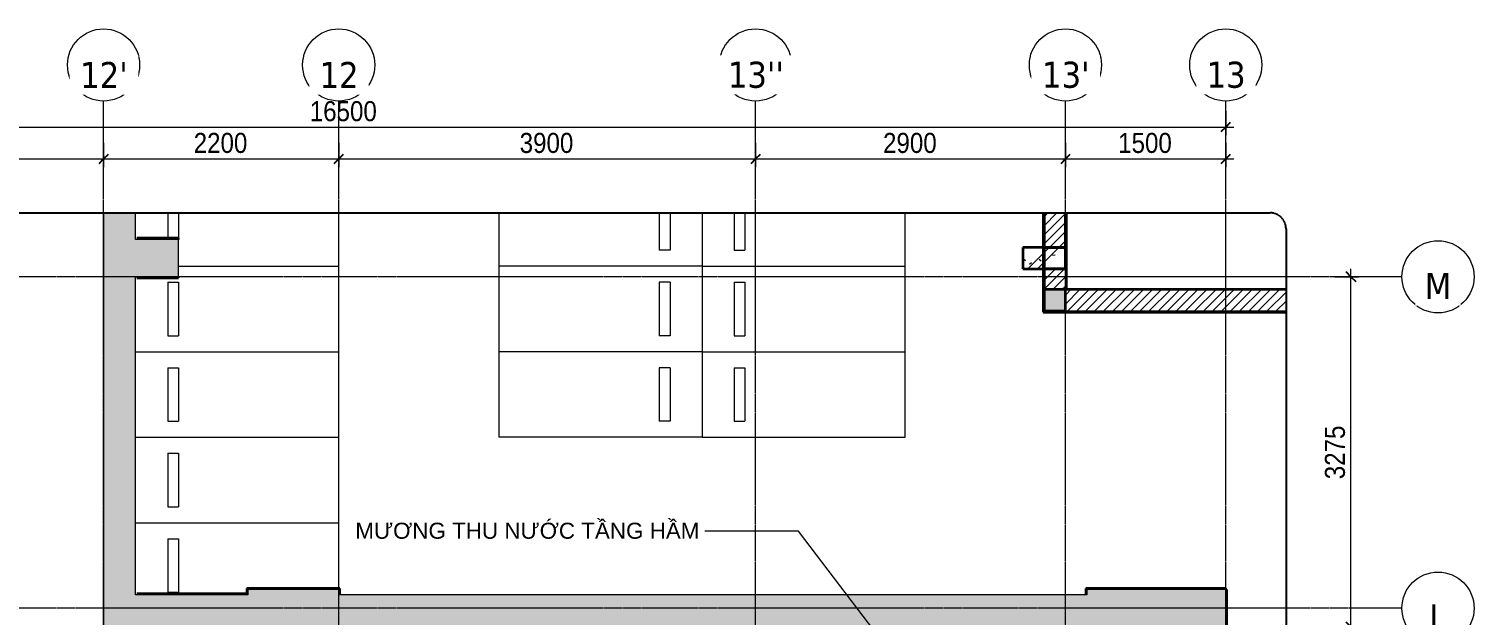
# Model space of a CAD drawing. Header units: millimetres. Extents: x 94264 to 187823, y -5375 to 75426.
# Drawn here: x 105254 to 118776, y 69872 to 75356 of the extents above; entities that cross this region are included whole.
import ezdxf

# ---------------------------------------------------------------- set-up
doc = ezdxf.new("R2010")
doc.units = ezdxf.units.MM
for name, pattern in [('Dash - Tight', [4.5, 3, -1.5]), ('Grid Line', [22.225, 12.7, -3.175, 3.175, -3.175]), ('Hidden', [7.14375, 4.7625, -2.38125]), ('Overhead', [3.96875, 2.38125, -1.5875])]:
    doc.linetypes.add(name, pattern=pattern)
for name, color, linetype, lineweight in [('0-1', 7, 'Continuous', 5), ('A-ANNO-DIMS', 211, 'Continuous', 9), ('A-ANNO-DIMS-75', 211, 'Continuous', 9), ('A-DETL-GENF-1', 9, 'Continuous', 18), ('A-DETL-GENF-2', 92, 'Dash - Tight', 18), ('A-DETL-GENF-3', 92, 'Hidden', 25), ('A-DETL-MEDM', 33, 'Continuous', 35), ('A-DETL-THIN', 151, 'Continuous', 18), ('A-FLOR-1', 7, 'Continuous', 50), ('A-WALL', 113, 'Continuous', 18), ('A-WALL-1', 113, 'Continuous', 35), ('A-WALL-PATT-1', 111, 'Continuous', 18), ('C-PRKG', 70, 'Continuous', 18), ('G-ANNO-TEXT-1', 210, 'Continuous', 9), ('G-ANNO-TEXT-2', 7, 'Continuous', 9), ('S-COLS-1', 9, 'Continuous', 18), ('S-COLS-2', 250, 'Continuous', 35), ('S-GRID-1', 1, 'Grid Line', 9), ('S-GRID-IDEN', 1, 'Continuous', 9), ('S-STRS-MBND', 31, 'Overhead', 18)]:
    doc.layers.add(name, color=color, linetype=linetype, lineweight=lineweight)
doc.styles.add('Arial', font='arial.ttf', dxfattribs={"height": 150})
doc.styles.add('Tahoma_B', font='tahomabd.ttf', dxfattribs={"height": 243.75})
doc.styles.add('UTM Avo', font='', dxfattribs={"width": 0.9, "height": 187.5})
doc.styles.get('UTM Avo').set_extended_font_data('UTM Avo')
doc.dimstyles.new('1_Dim_chi_tiet_2_5', dxfattribs={"dimscale": 304.8, "dimtxt": 187.368928, "dimasz": 0.295276, "dimexe": 0.246063, "dimexo": 0.0625, "dimgap": 0.024606, "dimtad": 1, "dimdec": 0, "dimrnd": 5, "dimzin": 0, "dimdsep": 46, "dimtxsty": 'UTM Avo', "dimblk1": 'OBLIQUE', "dimblk2": 'OBLIQUE', "dimsah": 1, "dimcen": 0.09, "dimdle": 0.246063, "dimazin": 0, "dimtfac": 1, "dimtdec": 4, "dimtix": 1, "dimtmove": 0, "dimatfit": 3, "dimfxl": 0.492126, "dimfxlon": 1, "dimtvp": 1, "dimtolj": 1, "dimtzin": 0, "dimarcsym": 2})
pattern_1 = [(45, (0, 0), (-42.426407, 42.426407), [])]

# ---------------------------------------------------------------- blocks, each defined once
blk = doc.blocks.new('NCV_TKTC_KET CAU_rvt-1-TKCS_RAMP DỐC 2 - MẶT BẰNG HẦM')
at = {"layer": 'S-COLS-1'}
h = blk.add_hatch(dxfattribs=at)
h.set_pattern_fill('FP_2', color=256, style=0, pattern_type=2)
h.set_pattern_definition([(45, (0, 0), (-188.5854, 188.5854), []), (45, (0, 285.75), (-188.5854, 188.5854), [])])
h.paths.add_polyline_path([(114953, 73112), (114953, 73312), (114553, 73312), (114553, 73112)])
h = blk.add_hatch(dxfattribs=at)
h.set_pattern_fill('FP_3', color=256, style=0, pattern_type=2)
h.set_pattern_definition([(50, (0, 0), (546.5526, -47.8174), [57.15, -628.65]), (355, (0, 0), (-105.7283, 573.17), [45.72, -502.92]), (100.451, (45.55, -4), (440.8275, 525.35), [48.57, -534.27]), (46.184, (0, 152.4), (813.2367, -126.1284), [85.725, -942.975]), (96.636, (67.8, 141.9), (712.2074, 742.2826), [72.855, -801.405]), (351.184, (0, 152.4), (712.215, 742.276), [68.58, -754.38]), (21, (76.2, 114.3), (454.8433, -306.796), [57.15, -628.65]), (326, (76.2, 114.3), (185.4063, 552.5638), [45.72, -502.92]), (71.451, (114.1, 88.73), (640.2512, 245.7641), [48.57, -534.27]), (37.5, (0, 0), (9.26637, 253.66504), [25.146, -471.678, 25.146, -485.394, -504.825]), (37.5, (0, 0), (9.26637, 253.66504), [-1007.364, 25.146, -479.679]), (7.5, (0, 0), (200.45944, 300.5414), [25.146, -265.938, 25.146, -460.248, -192.405]), (7.5, (0, 0), (200.45944, 300.5414), [-776.478, 25.146, -167.259]), (327.5, (-169.93, 0), (406.77284, -17.18643), [25.146, -165.354, 25.146, -569.214, -788.67]), (327.5, (-169.93, 0), (406.77284, -17.18643), [-784.86, 25.146, -763.524]), (317.5, (-246.13, 0), (444.3881, 76.2803), [25.146, -222.504, 25.146, -369.57, -560.07]), (317.5, (-246.13, 0), (444.3881, 76.2803), [-642.366, 25.146, -534.924])])
h.paths.add_polyline_path([(114953, 73112), (114953, 73312), (114553, 73312), (114553, 73112)])
at = {"layer": 'A-FLOR-1'}
for p, q in [((105567, 69762), (105567, 64262)), ((105953, 69762), (105567, 69762)), ((106943, 64262), (106943, 69762)), ((105567, 64262), (106943, 64262))]:
    blk.add_line(p, q, dxfattribs=at)
at = {"layer": 'S-COLS-2'}
for p, q in [((114553, 73312), (114553, 73112)), ((114953, 73312), (114553, 73312)), ((114953, 73112), (114953, 73312)), ((114553, 73112), (114953, 73112))]:
    blk.add_line(p, q, dxfattribs=at)
blk = doc.blocks.new('XE MAY2 - xe may 2-614215-TKCS_RAMP DỐC 2 - MẶT BẰNG HẦM')
at = {"layer": 'C-PRKG'}
for p, q in [((-1900, 0), (-1900, -800)), ((0, 0), (-1900, 0)), ((-300, -150), (-400, -150)), ((-400, -650), (-400, -150)), ((-300, -650), (-300, -150)), ((-300, -650), (-400, -650)), ((0, -800), (-1900, -800))]:
    blk.add_line(p, q, dxfattribs=at)
blk = doc.blocks.new('XE MAY2 - xe may 2-V1-TKCS_RAMP DỐC 2 - MẶT BẰNG HẦM')
at = {"layer": 'C-PRKG'}
for p, q in [((-1900, 0), (-1900, -800)), ((0, 0), (-1900, 0)), ((-300, -150), (-400, -150)), ((-400, -650), (-400, -150)), ((-300, -650), (-300, -150)), ((-300, -650), (-400, -650)), ((-400, -800), (-1900, -800))]:
    blk.add_line(p, q, dxfattribs=at)
blk = doc.blocks.new('XE MAY2 - xe may 2-V2-TKCS_RAMP DỐC 2 - MẶT BẰNG HẦM')
at = {"layer": 'C-PRKG'}
for p, q in [((-1900, 0), (-1900, -499)), ((-400, 0), (-1900, 0)), ((-400, -499), (-400, -261)), ((-300, -499), (-300, -261))]:
    blk.add_line(p, q, dxfattribs=at)
blk = doc.blocks.new('XE MAY2 - xe may 2-V3-TKCS_RAMP DỐC 2 - MẶT BẰNG HẦM')
at = {"layer": 'C-PRKG'}
for p, q in [((0, -800), (0, 0)), ((-1900, 0), (-1900, -800)), ((0, 0), (-1900, 0)), ((-300, -150), (-400, -150)), ((-400, -650), (-400, -150)), ((-300, -650), (-300, -150)), ((-300, -650), (-400, -650)), ((0, -800), (-1900, -800))]:
    blk.add_line(p, q, dxfattribs=at)
blk = doc.blocks.new('XE MAY2 - xe may 2-V4-TKCS_RAMP DỐC 2 - MẶT BẰNG HẦM')
at = {"layer": 'C-PRKG'}
for p, q in [((0, -499), (0, 0)), ((-1900, 0), (-1900, -499)), ((0, 0), (-1900, 0)), ((-300, -150), (-400, -150)), ((-400, -499), (-400, -150)), ((-300, -499), (-300, -150))]:
    blk.add_line(p, q, dxfattribs=at)
blk = doc.blocks.new('XE MAY2 - xe may 2-612722-TKCS_RAMP DỐC 2 - MẶT BẰNG HẦM')
at = {"layer": 'C-PRKG'}
for p, q in [((0, 800), (-1900, 800)), ((-1900, 0), (-1900, 800)), ((0, 800), (0, 0)), ((-300, 650), (-400, 650)), ((-400, 650), (-400, 150)), ((-300, 650), (-300, 150)), ((-300, 150), (-400, 150)), ((0, 0), (-1900, 0))]:
    blk.add_line(p, q, dxfattribs=at)
blk = doc.blocks.new('XE MAY2 - xe may 2-V5-TKCS_RAMP DỐC 2 - MẶT BẰNG HẦM')
at = {"layer": 'C-PRKG'}
for p, q in [((-1900, 0), (-1900, 499)), ((-400, 499), (-400, 150)), ((-300, 499), (-300, 150)), ((0, 499), (0, 0)), ((-300, 150), (-400, 150)), ((0, 0), (-1900, 0))]:
    blk.add_line(p, q, dxfattribs=at)
blk = doc.blocks.new('XE MAY2 - xe may 2-V9-TKCS_RAMP DỐC 2 - MẶT BẰNG HẦM')
at = {"layer": 'C-PRKG'}
for p, q in [((-1900, -186), (-1900, -800)), ((-300, -150), (-400, -150)), ((-400, -650), (-400, -150)), ((-300, -650), (-300, -150)), ((-300, -650), (-400, -650)), ((0, -800), (-1900, -800))]:
    blk.add_line(p, q, dxfattribs=at)
blk = doc.blocks.new('BORDER VIEW - BORDER VIEW-2145816-TKCS_RAMP DỐC 2 - MẶT BẰNG HẦM')
at = {"layer": 'A-DETL-GENF-3'}
for p, q in [((150, 12838), (20414, 12838)), ((20564, 12688), (20564, 150))]:
    blk.add_line(p, q, dxfattribs=at)
blk.add_arc((20414, 12688), 150, 0, 90, dxfattribs=at)
blk = doc.blocks.new('Grid - M_Grid Head - Circle-353313-TKCS_RAMP DỐC 2 - MẶT BẰNG HẦM')
at = {"layer": 'S-GRID-IDEN'}
blk.add_circle((0, 0), 4.5, dxfattribs=at)
blk = doc.blocks.new('DIMBLOCK7-TKCS_RAMP DỐC 2 - MẶT BẰNG HẦM')
at = {"layer": 'A-ANNO-DIMS-75'}
for p, q in [((99953, 74587), (99953, 74362)), ((99953, 74437), (99953, 74587)), ((116453, 74587), (116453, 74362)), ((116453, 74437), (116453, 74587)), ((99878, 74437), (116528, 74437))]:
    blk.add_line(p, q, dxfattribs=at)
at = {"layer": 'A-ANNO-DIMS-75', "lineweight": 25}
for p, q in [((99953, 74437), (99908, 74392)), ((99953, 74437), (99998, 74482)), ((116453, 74437), (116408, 74392)), ((116453, 74437), (116498, 74482))]:
    blk.add_line(p, q, dxfattribs=at)
at = {"layer": 'A-ANNO-DIMS-75', "color": 0, "insert": (107882, 74680), "char_height": 187.5, "width": 770.29, "attachment_point": 1, "line_spacing_factor": 1.110334, "style": 'UTM Avo'}
blk.add_mtext('16500', dxfattribs=at)
blk = doc.blocks.new('_Oblique')
at = {"color": 0, "linetype": 'ByBlock', "lineweight": -2}
blk.add_line((-0.5, -0.5), (0.5, 0.5), dxfattribs=at)
blk = doc.blocks.new('DIMBLOCK8-TKCS_RAMP DỐC 2 - MẶT BẰNG HẦM')
at = {"layer": 'A-ANNO-DIMS-75'}
for p, q in [((99953, 74289), (99953, 74064)), ((99953, 74139), (99953, 74289)), ((105953, 74289), (105953, 74064)), ((105953, 74139), (105953, 74289)), ((99878, 74139), (105953, 74139))]:
    blk.add_line(p, q, dxfattribs=at)
at = {"layer": 'A-ANNO-DIMS-75', "lineweight": 25}
for p, q in [((99953, 74139), (99908, 74094)), ((99953, 74139), (99998, 74184)), ((105953, 74139), (105908, 74094)), ((105953, 74139), (105998, 74184))]:
    blk.add_line(p, q, dxfattribs=at)
at = {"layer": 'A-ANNO-DIMS-75', "color": 0, "insert": (102696, 74383), "char_height": 187.5, "width": 616.24, "attachment_point": 1, "line_spacing_factor": 1.110334, "style": 'UTM Avo'}
blk.add_mtext('6000', dxfattribs=at)
blk = doc.blocks.new('DIMBLOCK9-TKCS_RAMP DỐC 2 - MẶT BẰNG HẦM')
at = {"layer": 'A-ANNO-DIMS-75'}
for p, q in [((105953, 74289), (105953, 74064)), ((105953, 74139), (105953, 74289)), ((108153, 74289), (108153, 74064)), ((108153, 74139), (108153, 74289)), ((105953, 74139), (108153, 74139))]:
    blk.add_line(p, q, dxfattribs=at)
at = {"layer": 'A-ANNO-DIMS-75', "lineweight": 25}
for p, q in [((105953, 74139), (105908, 74094)), ((105953, 74139), (105998, 74184)), ((108153, 74139), (108108, 74094)), ((108153, 74139), (108198, 74184))]:
    blk.add_line(p, q, dxfattribs=at)
at = {"layer": 'A-ANNO-DIMS-75', "color": 0, "insert": (106796, 74383), "char_height": 187.5, "width": 616.24, "attachment_point": 1, "line_spacing_factor": 1.110334, "style": 'UTM Avo'}
blk.add_mtext('2200', dxfattribs=at)
blk = doc.blocks.new('DIMBLOCK10-TKCS_RAMP DỐC 2 - MẶT BẰNG HẦM')
at = {"layer": 'A-ANNO-DIMS-75'}
for p, q in [((108153, 74289), (108153, 74064)), ((108153, 74139), (108153, 74289)), ((112053, 74289), (112053, 74064)), ((112053, 74139), (112053, 74289)), ((108153, 74139), (112053, 74139))]:
    blk.add_line(p, q, dxfattribs=at)
at = {"layer": 'A-ANNO-DIMS-75', "lineweight": 25}
for p, q in [((108153, 74139), (108108, 74094)), ((108153, 74139), (108198, 74184)), ((112053, 74139), (112008, 74094)), ((112053, 74139), (112098, 74184))]:
    blk.add_line(p, q, dxfattribs=at)
at = {"layer": 'A-ANNO-DIMS-75', "color": 0, "insert": (109846, 74383), "char_height": 187.5, "width": 616.24, "attachment_point": 1, "line_spacing_factor": 1.110334, "style": 'UTM Avo'}
blk.add_mtext('3900', dxfattribs=at)
blk = doc.blocks.new('DIMBLOCK11-TKCS_RAMP DỐC 2 - MẶT BẰNG HẦM')
at = {"layer": 'A-ANNO-DIMS-75'}
for p, q in [((112053, 74289), (112053, 74064)), ((112053, 74139), (112053, 74289)), ((114953, 74289), (114953, 74064)), ((114953, 74139), (114953, 74289)), ((112053, 74139), (114953, 74139))]:
    blk.add_line(p, q, dxfattribs=at)
at = {"layer": 'A-ANNO-DIMS-75', "lineweight": 25}
for p, q in [((112053, 74139), (112008, 74094)), ((112053, 74139), (112098, 74184)), ((114953, 74139), (114908, 74094)), ((114953, 74139), (114998, 74184))]:
    blk.add_line(p, q, dxfattribs=at)
at = {"layer": 'A-ANNO-DIMS-75', "color": 0, "insert": (113246, 74383), "char_height": 187.5, "width": 616.24, "attachment_point": 1, "line_spacing_factor": 1.110334, "style": 'UTM Avo'}
blk.add_mtext('2900', dxfattribs=at)
blk = doc.blocks.new('DIMBLOCK12-TKCS_RAMP DỐC 2 - MẶT BẰNG HẦM')
at = {"layer": 'A-ANNO-DIMS-75'}
for p, q in [((114953, 74289), (114953, 74064)), ((114953, 74139), (114953, 74289)), ((116453, 74289), (116453, 74064)), ((116453, 74139), (116453, 74289)), ((114953, 74139), (116528, 74139))]:
    blk.add_line(p, q, dxfattribs=at)
at = {"layer": 'A-ANNO-DIMS-75', "lineweight": 25}
for p, q in [((114953, 74139), (114908, 74094)), ((114953, 74139), (114998, 74184)), ((116453, 74139), (116408, 74094)), ((116453, 74139), (116498, 74184))]:
    blk.add_line(p, q, dxfattribs=at)
at = {"layer": 'A-ANNO-DIMS-75', "color": 0, "insert": (115446, 74383), "char_height": 187.5, "width": 616.24, "attachment_point": 1, "line_spacing_factor": 1.110334, "style": 'UTM Avo'}
blk.add_mtext('1500', dxfattribs=at)
blk = doc.blocks.new('DIMBLOCK15-TKCS_RAMP DỐC 2 - MẶT BẰNG HẦM')
at = {"layer": 'A-ANNO-DIMS-75'}
for p, q in [((117474, 73037), (117699, 73037)), ((117624, 73037), (117474, 73037)), ((117624, 69762), (117624, 73112)), ((117474, 69762), (117699, 69762)), ((117624, 69762), (117474, 69762))]:
    blk.add_line(p, q, dxfattribs=at)
at = {"layer": 'A-ANNO-DIMS-75', "lineweight": 25}
for p, q in [((117624, 73037), (117579, 73082)), ((117624, 73037), (117669, 72992)), ((117624, 69762), (117579, 69807)), ((117624, 69762), (117669, 69717))]:
    blk.add_line(p, q, dxfattribs=at)
at = {"layer": 'A-ANNO-DIMS-75', "color": 0, "insert": (117380, 71143), "char_height": 187.5, "width": 616.24, "attachment_point": 1, "rotation": 90, "line_spacing_factor": 1.110334, "style": 'UTM Avo'}
blk.add_mtext('3275', dxfattribs=at)

msp = doc.modelspace()

# ---------------------------------------------------------------- hatches: boundary and pattern name
at = {"layer": 'A-DETL-GENF-1'}
h = msp.add_hatch(dxfattribs=at)
h.set_pattern_fill('FP_4', color=256, style=0, pattern_type=2)
h.set_pattern_definition([(50, (0, 0), (546.5526, -47.8174), [57.15, -628.65]), (355, (0, 0), (-105.7283, 573.17), [45.72, -502.92]), (100.451, (45.55, -4), (440.8275, 525.35), [48.57, -534.27]), (46.184, (0, 152.4), (813.2367, -126.1284), [85.725, -942.975]), (96.636, (67.8, 141.9), (712.2074, 742.2826), [72.855, -801.405]), (351.184, (0, 152.4), (712.215, 742.276), [68.58, -754.38]), (21, (76.2, 114.3), (454.8433, -306.796), [57.15, -628.65]), (326, (76.2, 114.3), (185.4063, 552.5638), [45.72, -502.92]), (71.451, (114.1, 88.73), (640.2512, 245.7641), [48.57, -534.27]), (37.5, (0, 0), (9.26637, 253.66504), [5.029, -491.795, 5.029, -505.511, -504.825]), (37.5, (0, 0), (9.26637, 253.66504), [-1007.364, 5.029, -499.796]), (7.5, (0, 0), (200.45944, 300.5414), [5.029, -286.055, 5.029, -480.365, -192.405]), (7.5, (0, 0), (200.45944, 300.5414), [-776.478, 5.029, -187.376]), (327.5, (-169.93, 0), (406.77284, -17.18643), [5.029, -185.471, 5.029, -589.331, -788.67]), (327.5, (-169.93, 0), (406.77284, -17.18643), [-784.86, 5.029, -783.641]), (317.5, (-246.13, 0), (444.3881, 76.2803), [5.029, -242.621, 5.029, -389.687, -560.07]), (317.5, (-246.13, 0), (444.3881, 76.2803), [-642.366, 5.029, -555.041]), (45, (0, 0), (-188.5854, 188.5854), []), (45, (0, 285.75), (-188.5854, 188.5854), [])])
h.paths.add_polyline_path([(107452.6, 60796.9), (107752.6, 60796.9), (107752.6, 61511.9), (108302.6, 61511.9), (108302.6, 61961.9), (107752.6, 61961.9), (107752.6, 63961.9), (115452.6, 63961.9), (115452.6, 64261.9), (107452.6, 64261.9)])
h.paths.add_polyline_path([(116452.6, 61511.9), (116452.6, 61961.9), (115152.6, 61961.9), (115152.6, 61511.9)])
h.paths.add_polyline_path([(114490.9, 69761.9), (116452.6, 69761.9), (116452.6, 70111.9), (115152.6, 70111.9), (115152.6, 70061.9), (108152.6, 70061.9), (108152.6, 70111.9), (107302.6, 70111.9), (107302.6, 70061.9), (106252.6, 70061.9), (106252.6, 73036.9), (106652.6, 73036.9), (106652.6, 73386.9), (106252.6, 73386.9), (106252.6, 73634.9), (105952.6, 73634.9), (105952.6, 69761.9), (113197.7, 69761.9)])
h.paths.add_polyline_path([(114752.6, 72716.9), (114952.6, 72716.9), (114952.6, 72916.9), (114752.6, 72916.9)])
at = {"layer": 'A-WALL-PATT-1'}
h = msp.add_hatch(dxfattribs=at)
h.set_pattern_fill('FP_1', color=256, style=0, pattern_type=2)
h.set_pattern_definition(pattern_1)
h.paths.add_polyline_path([(114952.6, 73311.9), (114952.6, 73634.9), (114752.6, 73634.9), (114752.6, 73311.9)])
h = msp.add_hatch(dxfattribs=at)
h.set_pattern_fill('FP_1', color=256, style=0, pattern_type=2)
h.set_pattern_definition(pattern_1)
h.paths.add_polyline_path([(114952.6, 72916.9), (114952.6, 73111.9), (114752.6, 73111.9), (114752.6, 72916.9)])
h = msp.add_hatch(dxfattribs=at)
h.set_pattern_fill('FP_1', color=256, style=0, pattern_type=2)
h.set_pattern_definition(pattern_1)
h.paths.add_polyline_path([(114952.6, 72716.9), (117017, 72716.9), (117017, 72916.9), (114952.6, 72916.9)])

# ---------------------------------------------------------------- linework, layer by layer
at = {"layer": 'A-DETL-MEDM'}
for p, q in [((114752.6, 72916.9), (114752.6, 72716.9)), ((114952.6, 72916.9), (114752.6, 72916.9)), ((114952.6, 72716.9), (114952.6, 72916.9)), ((114752.6, 72716.9), (114952.6, 72716.9))]:
    msp.add_line(p, q, dxfattribs=at)
at = {"layer": 'A-DETL-THIN'}
for p, q in [((105952.6, 73634.9), (105952.6, 69761.9)), ((106252.6, 73386.9), (106252.6, 73634.9)), ((106652.6, 73386.9), (106252.6, 73386.9)), ((106652.6, 73036.9), (106652.6, 73386.9)), ((106252.6, 70061.9), (106252.6, 73036.9)), ((106252.6, 73036.9), (106652.6, 73036.9)), ((107302.6, 70061.9), (106252.6, 70061.9)), ((108152.6, 70111.9), (107302.6, 70111.9)), ((107302.6, 70111.9), (107302.6, 70061.9)), ((108152.6, 70061.9), (108152.6, 70111.9)), ((115152.6, 70061.9), (108152.6, 70061.9)), ((116452.6, 70111.9), (115152.6, 70111.9)), ((115152.6, 70111.9), (115152.6, 70061.9)), ((116452.6, 69761.9), (116452.6, 70111.9))]:
    msp.add_line(p, q, dxfattribs=at)
at = {"layer": 'A-WALL'}
for p, q in [((114952.6, 72916.9), (114952.6, 73111.9)), ((114952.6, 73111.9), (114952.6, 72916.9)), ((114952.6, 72916.9), (114962.6, 72916.9)), ((114952.6, 72716.9), (117017, 72716.9))]:
    msp.add_line(p, q, dxfattribs=at)
at = {"layer": 'A-WALL-1'}
for p, q in [((114742.6, 73634.9), (114742.6, 72706.9)), ((114752.6, 73634.9), (114752.6, 72916.9)), ((114952.6, 73634.9), (114952.6, 73111.9)), ((114952.6, 73311.9), (114952.6, 73634.9)), ((114962.6, 72926.9), (114962.6, 73634.9)), ((106652.6, 73396.9), (106262.6, 73396.9)), ((106652.6, 73386.9), (106652.6, 73396.9)), ((114752.6, 73311.9), (114952.6, 73311.9)), ((106262.6, 73026.9), (106652.6, 73026.9)), ((106652.6, 73026.9), (106652.6, 73036.9)), ((114952.6, 73111.9), (114752.6, 73111.9)), ((117017, 72916.9), (114962.6, 72916.9)), ((114742.6, 72706.9), (117017, 72706.9)), ((107292.6, 70071.9), (106262.6, 70071.9)), ((107292.6, 70121.9), (107292.6, 70071.9)), ((108162.6, 70121.9), (107292.6, 70121.9)), ((108162.6, 70071.9), (108162.6, 70121.9)), ((115142.6, 70121.9), (115142.6, 70071.9)), ((116452.6, 70121.9), (115142.6, 70121.9)), ((116452.6, 70111.9), (116452.6, 70121.9)), ((116462.6, 70111.9), (116452.6, 70111.9)), ((116462.6, 69761.9), (116462.6, 70111.9))]:
    msp.add_line(p, q, dxfattribs=at)
at = {"layer": 'G-ANNO-TEXT-1'}
for p, q in [((111582.7, 70657.4), (111577.5, 70657.4)), ((112456, 70657.4), (111582.7, 70657.4)), ((113552.5, 69218.4), (112456, 70657.4))]:
    msp.add_line(p, q, dxfattribs=at)
at = {"layer": 'S-GRID-1'}
for p, q in [((116226.2, 73036.9), (97260.6, 73036.9)), ((118101.2, 73036.9), (116226.2, 73036.9)), ((105952.6, 61681.8), (105952.6, 72805.9)), ((108152.6, 61681.8), (108152.6, 72805.9)), ((112052.6, 61681.8), (112052.6, 72805.9)), ((114952.6, 61681.8), (114952.6, 72805.9)), ((116452.6, 61681.8), (116452.6, 72805.9)), ((116226.2, 69936.9), (97260.6, 69936.9)), ((118101.2, 69936.9), (116226.2, 69936.9))]:
    msp.add_line(p, q, dxfattribs=at)
at = {"layer": 'S-STRS-MBND'}
for p, q in [((114952.6, 73634.9), (114952.6, 72916.9)), ((114952.6, 72916.9), (117017, 72916.9))]:
    msp.add_line(p, q, dxfattribs=at)

# ---------------------------------------------------------------- block references
at = {"layer": '0-1'}
msp.add_blockref('NCV_TKTC_KET CAU_rvt-1-TKCS_RAMP DỐC 2 - MẶT BẰNG HẦM', (0, 0), dxfattribs=at)
at = {"layer": 'A-DETL-GENF-2'}
msp.add_blockref('BORDER VIEW - BORDER VIEW-2145816-TKCS_RAMP DỐC 2 - MẶT BẰNG HẦM', (96452.6, 60796.9), dxfattribs=at)
at = {"layer": 'C-PRKG', "rotation": 180}
for name, p in [('XE MAY2 - xe may 2-V2-TKCS_RAMP DỐC 2 - MẶT BẰNG HẦM', (106252.6, 73135.7)), ('XE MAY2 - xe may 2-V4-TKCS_RAMP DỐC 2 - MẶT BẰNG HẦM', (111552.6, 73135.7)), ('XE MAY2 - xe may 2-V1-TKCS_RAMP DỐC 2 - MẶT BẰNG HẦM', (106252.6, 72335.7)), ('XE MAY2 - xe may 2-V3-TKCS_RAMP DỐC 2 - MẶT BẰNG HẦM', (111552.6, 72335.7)), ('XE MAY2 - xe may 2-614215-TKCS_RAMP DỐC 2 - MẶT BẰNG HẦM', (106252.6, 71535.7)), ('XE MAY2 - xe may 2-V3-TKCS_RAMP DỐC 2 - MẶT BẰNG HẦM', (111552.6, 71535.7)), ('XE MAY2 - xe may 2-614215-TKCS_RAMP DỐC 2 - MẶT BẰNG HẦM', (106252.6, 70735.7)), ('XE MAY2 - xe may 2-V9-TKCS_RAMP DỐC 2 - MẶT BẰNG HẦM', (106252.6, 69935.7))]:
    msp.add_blockref(name, p, dxfattribs=at)
at = {"layer": 'C-PRKG'}
for name, p in [('XE MAY2 - xe may 2-V5-TKCS_RAMP DỐC 2 - MẶT BẰNG HẦM', (111552.6, 73135.7)), ('XE MAY2 - xe may 2-612722-TKCS_RAMP DỐC 2 - MẶT BẰNG HẦM', (111552.6, 72335.7)), ('XE MAY2 - xe may 2-612722-TKCS_RAMP DỐC 2 - MẶT BẰNG HẦM', (111552.6, 71535.7))]:
    msp.add_blockref(name, p, dxfattribs=at)
at = {"layer": 'S-GRID-IDEN', "xscale": 74.99999999999996, "yscale": 74.99999999999996, "zscale": 74.99999999999996}
for p in [(105952.6, 75018.4), (108152.6, 75018.4), (112052.6, 75018.4), (114952.6, 75018.4), (116452.6, 75018.4)]:
    msp.add_blockref('Grid - M_Grid Head - Circle-353313-TKCS_RAMP DỐC 2 - MẶT BẰNG HẦM', p, dxfattribs=at)
at = {"layer": 'S-GRID-IDEN', "xscale": 74.99999999999996, "yscale": 74.99999999999996, "zscale": 74.99999999999996, "rotation": 89.9999999999998}
for p in [(118438.7, 73036.9), (118438.7, 69936.9)]:
    msp.add_blockref('Grid - M_Grid Head - Circle-353313-TKCS_RAMP DỐC 2 - MẶT BẰNG HẦM', p, dxfattribs=at)

# ---------------------------------------------------------------- texts
at = {"layer": 'G-ANNO-TEXT-2', "insert": (108308.2, 70736.1), "char_height": 150, "width": 3307.245, "attachment_point": 1, "line_spacing_factor": 0.936439, "style": 'Arial'}
msp.add_mtext('\\pt952.5,1905,2857.5,3810,4762.5,5715,6667.5,7620,8572.5,9525,10477.5,11430,12382.5,13335,14287.5,15240,16192.5,17145,18097.5,19050,20002.5,20955,21907.5,22860,23812.5,24765,25717.5,26670,27622.5,28575,29527.5,30480;MƯƠNG THU NƯỚC TẦNG HẦM', dxfattribs=at)

# ---------------------------------------------------------------- dimensions: what is measured, and where the dimension line sits
at = {"layer": 'A-ANNO-DIMS'}
for base, p1, p2, override, picture, middle in [((105952.6, 74139), (99952.6, 74289), (105952.6, 74289), {"dimpost": '<>', "dimfxl": 6000}, 'DIMBLOCK8-TKCS_RAMP DỐC 2 - MẶT BẰNG HẦM', (102952.6, 74243.5)), ((108152.6, 74139), (105952.6, 74289), (108152.6, 74289), {"dimpost": '<>', "dimfxl": 2200}, 'DIMBLOCK9-TKCS_RAMP DỐC 2 - MẶT BẰNG HẦM', (107052.6, 74243.5)), ((112052.6, 74139), (108152.6, 74289), (112052.6, 74289), {"dimpost": '<>', "dimfxl": 3900.071331}, 'DIMBLOCK10-TKCS_RAMP DỐC 2 - MẶT BẰNG HẦM', (110102.6, 74243.5)), ((114952.6, 74139), (112052.6, 74289), (114952.6, 74289), {"dimpost": '<>', "dimfxl": 2899.928669}, 'DIMBLOCK11-TKCS_RAMP DỐC 2 - MẶT BẰNG HẦM', (113502.6, 74243.5)), ((116452.6, 74139), (114952.6, 74289), (116452.6, 74289), {"dimpost": '<>', "dimfxl": 1500}, 'DIMBLOCK12-TKCS_RAMP DỐC 2 - MẶT BẰNG HẦM', (115702.6, 74243.5))]:
    dim = msp.add_linear_dim(base=base, p1=p1, p2=p2, dimstyle='1_Dim_chi_tiet_2_5', override=override, dxfattribs=at)
    dim.commit()
    dim.dimension.update_dxf_attribs({"geometry": picture, "text_midpoint": middle})
dim = msp.add_linear_dim(base=(117623.6, 73036.9), p1=(117473.6, 69761.9), p2=(117473.6, 73036.9), angle=90, dimstyle='1_Dim_chi_tiet_2_5', override={"dimpost": '<>', "dimfxl": 3274.949304}, dxfattribs=at)
dim.commit()
dim.dimension.update_dxf_attribs({"geometry": 'DIMBLOCK15-TKCS_RAMP DỐC 2 - MẶT BẰNG HẦM', "text_midpoint": (117519.1, 71399.4)})

# ---------------------------------------------------------------- next in the draw order: texts
at = {"layer": 'S-GRID-IDEN', "char_height": 243.75, "attachment_point": 5, "line_spacing_factor": 0.996129, "style": 'Tahoma_B', "bg_fill": 3, "box_fill_scale": 1.25, "bg_fill_color": 256, "bg_fill_true_color": 13158600, "bg_fill_transparency": 0}
for s, insert, width in [("\\pt952.49944,1904.99888,2857.50075,3810.00019,4762.49962,5714.99906,6667.50094,7620.00037,8572.49981,9524.99925,10477.50113,11430.00056,12382.5,13334.99944,14287.49888,15240.00075,16192.50019,17144.99963,18097.49906,19050.00094,20002.50038,20954.99981,21907.49925,22860.00113,23812.50056,24765,25717.49944,26669.99887,27622.50075,28575.00019,29527.49963,30479.99906;12'", (105955.7, 74924.8), 521.25), ('\\pt952.49944,1904.99888,2857.50075,3810.00019,4762.49962,5714.99906,6667.50094,7620.00037,8572.49981,9524.99925,10477.50113,11430.00056,12382.5,13334.99944,14287.49888,15240.00075,16192.50019,17144.99963,18097.49906,19050.00094,20002.50038,20954.99981,21907.49925,22860.00113,23812.50056,24765,25717.49944,26669.99887,27622.50075,28575.00019,29527.49963,30479.99906;12', (108155.7, 74924.8), 432), ("\\pt952.49944,1904.99888,2857.50075,3810.00019,4762.49962,5714.99906,6667.50094,7620.00037,8572.49981,9524.99925,10477.50113,11430.00056,12382.5,13334.99944,14287.49888,15240.00075,16192.50019,17144.99963,18097.49906,19050.00094,20002.50038,20954.99981,21907.49925,22860.00113,23812.50056,24765,25717.49944,26669.99887,27622.50075,28575.00019,29527.49963,30479.99906;13''", (112055.8, 74924.8), 610.5), ("\\pt952.49944,1904.99888,2857.50075,3810.00019,4762.49962,5714.99906,6667.50094,7620.00037,8572.49981,9524.99925,10477.50113,11430.00056,12382.5,13334.99944,14287.49888,15240.00075,16192.50019,17144.99963,18097.49906,19050.00094,20002.50038,20954.99981,21907.49925,22860.00113,23812.50056,24765,25717.49944,26669.99887,27622.50075,28575.00019,29527.49963,30479.99906;13'", (114955.7, 74924.8), 521.25), ('\\pt952.49944,1904.99888,2857.50075,3810.00019,4762.49962,5714.99906,6667.50094,7620.00037,8572.49981,9524.99925,10477.50113,11430.00056,12382.5,13334.99944,14287.49888,15240.00075,16192.50019,17144.99963,18097.49906,19050.00094,20002.50038,20954.99981,21907.49925,22860.00113,23812.50056,24765,25717.49944,26669.99887,27622.50075,28575.00019,29527.49963,30479.99906;13', (116455.7, 74924.8), 432), ('\\pt952.49944,1904.99888,2857.50075,3810.00019,4762.49962,5714.99906,6667.50094,7620.00037,8572.49981,9524.99925,10477.50113,11430.00056,12382.5,13334.99944,14287.49888,15240.00075,16192.50019,17144.99963,18097.49906,19050.00094,20002.50038,20954.99981,21907.49925,22860.00113,23812.50056,24765,25717.49944,26669.99887,27622.50075,28575.00019,29527.49963,30479.99906;M', (118438, 72951), 303), ('\\pt952.49944,1904.99888,2857.50075,3810.00019,4762.49962,5714.99906,6667.50094,7620.00037,8572.49981,9524.99925,10477.50113,11430.00056,12382.5,13334.99944,14287.49888,15240.00075,16192.50019,17144.99963,18097.49906,19050.00094,20002.50038,20954.99981,21907.49925,22860.00113,23812.50056,24765,25717.49944,26669.99887,27622.50075,28575.00019,29527.49963,30479.99906;L', (118438, 69851), 193.5)]:
    msp.add_mtext(s, dxfattribs=dict(at, insert=insert, width=width))

# ---------------------------------------------------------------- next in the draw order: linework, layer by layer
at = {"layer": 'S-GRID-1'}
for p, q in [((105952.6, 72805.9), (105952.6, 74680.9)), ((108152.6, 72805.9), (108152.6, 74680.9)), ((112052.6, 72805.9), (112052.6, 74680.9)), ((114952.6, 72805.9), (114952.6, 74680.9)), ((116452.6, 72805.9), (116452.6, 74680.9))]:
    msp.add_line(p, q, dxfattribs=at)

# ---------------------------------------------------------------- next in the draw order: dimensions: what is measured, and where the dimension line sits
at = {"layer": 'A-ANNO-DIMS'}
dim = msp.add_linear_dim(base=(116452.6, 74436.9), p1=(99952.6, 74586.9), p2=(116452.6, 74586.9), dimstyle='1_Dim_chi_tiet_2_5', override={"dimpost": '<>', "dimfxl": 16500}, dxfattribs=at)
dim.commit()
dim.dimension.update_dxf_attribs({"geometry": 'DIMBLOCK7-TKCS_RAMP DỐC 2 - MẶT BẰNG HẦM', "text_midpoint": (108202.6, 74541.4)})

doc.saveas('drawing.dxf')
